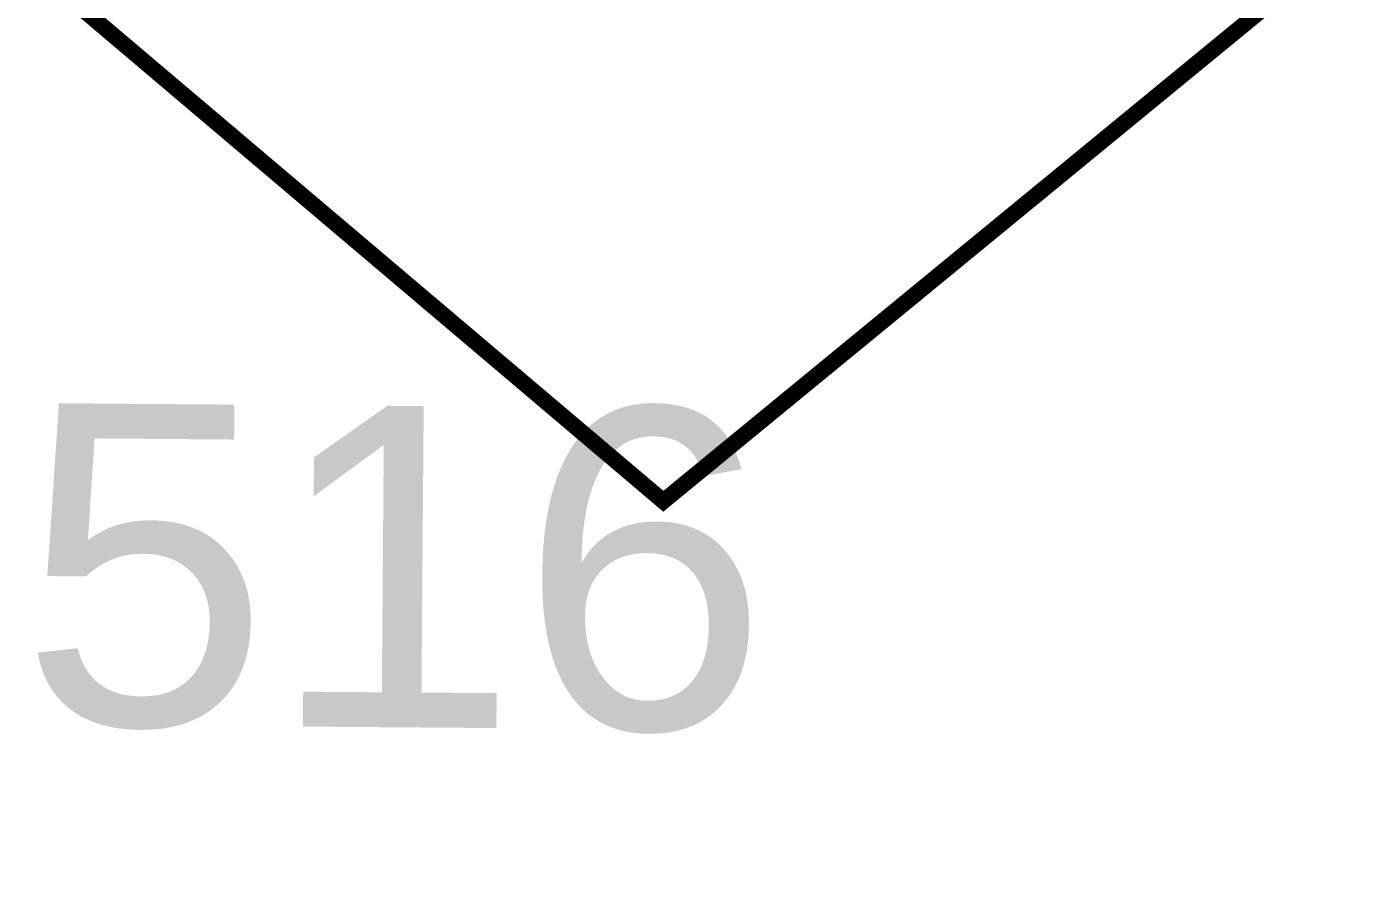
# Model space of a CAD drawing. Header units: metres. Extents: x 326467 to 340077, y 1811030 to 1824953.
# Drawn here: x 327150.2 to 327200.9, y 1812489.3 to 1812522 of the extents above; entities that cross this region are included whole.
import ezdxf

# ---------------------------------------------------------------- set-up
doc = ezdxf.new("R2010")
doc.units = ezdxf.units.M
doc.header["$MEASUREMENT"] = 0
doc.layers.add('SURVEY NO.', color=7, linetype='Continuous')
doc.layers.add('SURVEY PLOT BOUNDARY', color=35, linetype='Continuous')
doc.styles.add('PDF Arial', font='arial.ttf')

# ---------------------------------------------------------------- blocks, each defined once
blk = doc.blocks.new('16')
at = {"layer": 'SURVEY PLOT BOUNDARY', "lineweight": 18, "const_width": 0.606}
for points in [[(327292.476, 1812632.609), (327375.714, 1812417.671), (327475.683, 1812275.384), (327455.314, 1812255.324), (327399.001, 1812292.149), (327371.047, 1812336.841), (327257.61, 1812305.37), (327188.919, 1812309.943), (326979.743, 1812444.987), (326971.72, 1812453.135), (327040.972, 1812521.337), (327129.843, 1812512.565), (327150.149, 1812524.538), (327174.247, 1812504.135), (327198.658, 1812524.164), (327178.602, 1812544.535), (327239.925, 1812633.015), (327243.998, 1812637.027), (327260.043, 1812620.729), (327280.411, 1812640.789)], [(327150.149, 1812524.538), (327178.602, 1812544.535), (327198.658, 1812524.164), (327174.247, 1812504.135)]]:
    blk.add_lwpolyline(points, close=True, dxfattribs=at)
at = {"layer": 'SURVEY NO.', "insert": (327149.925, 1812495.543), "char_height": 12.1286, "attachment_point": 7, "rotation": 359.5579, "style": 'PDF Arial'}
blk.add_mtext('516', dxfattribs=at)

msp = doc.modelspace()

# ---------------------------------------------------------------- block references
msp.add_blockref('16', (0, 0))

doc.saveas('drawing.dxf')
